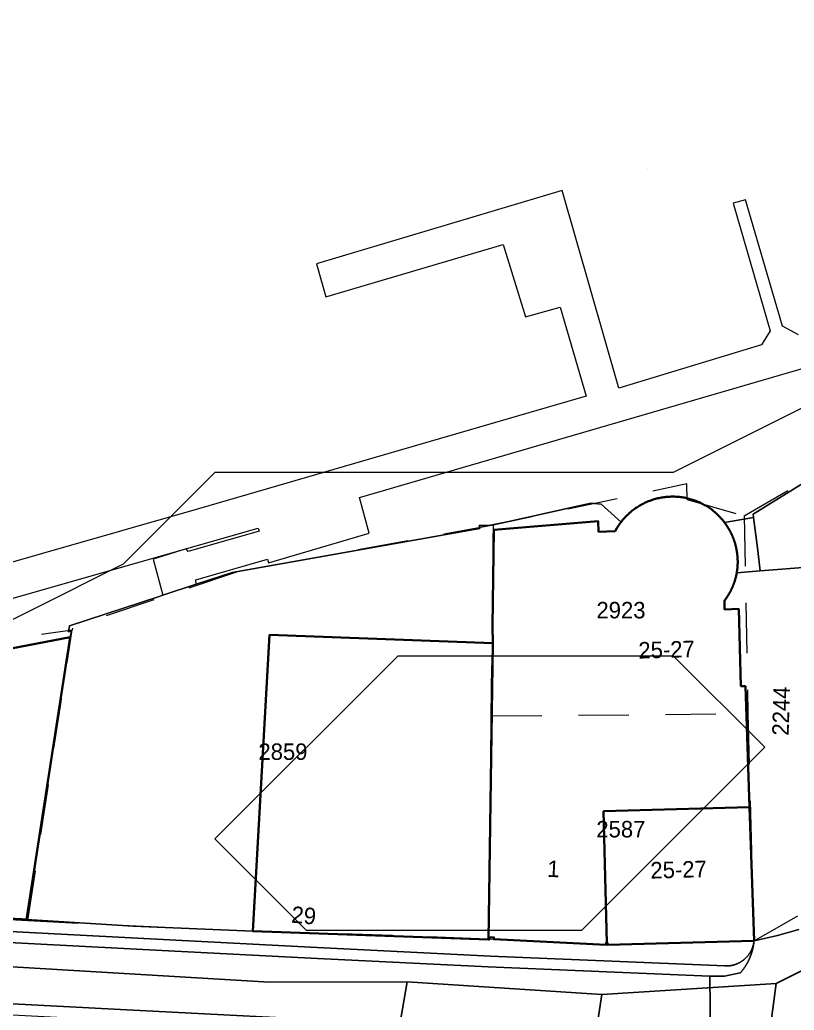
# Model space of a CAD drawing. Header units: metres. Extents: x 0 to 105485, y 0 to 425721.
# Drawn here: x 104981.9 to 105024.1, y 425383.1 to 425437.2 of the extents above; entities that cross this region are included whole.
import ezdxf
from ezdxf.enums import TextEntityAlignment as Align

# ---------------------------------------------------------------- set-up
doc = ezdxf.new("R2010")
doc.units = ezdxf.units.M
doc.header["$MEASUREMENT"] = 0
doc.linetypes.add('KG-PERCEEL-SO', pattern=[19, 5.5, -4, 5.5, -4])
for name, color, linetype, lineweight in [('B-XX-IE-MEUBILAIR-G', 7, 'Continuous', 18), ('B-XX-IE-MEUBILAIR_WATERWEGMEUBILAIR-G', 150, 'Continuous', 18), ('B-XX-KG-GRENS_PERCEEL-G', 150, 'KG-PERCEEL-SO', 18), ('B-XX-KG-GRENS_PERCEEL-T', 150, 'KG-PERCEEL-SO', 18), ('B-XX-KW-KUNSTWERK_STEIGER-G', 170, 'Continuous', 18), ('B-XX-OG-BEBOUWING-G', 7, 'Continuous', 35), ('B-XX-OG-BEBOUWING_HUISNUMMER-T', 7, 'Continuous', 18), ('B-XX-OG-GRENS-G', 7, 'Continuous', 18), ('B-XX-OG-TERREIN_ERF-G', 7, 'Continuous', 18), ('B-XX-OG-WATER_HAVEN-G', 170, 'Continuous', 18), ('B-XX-VH-OPENVERHARDING-G', 90, 'Continuous', 18), ('B-XX-VH-OPENVERHARDING_BETONSTRAATSTEEN-G', 90, 'Continuous', 18), ('B-XX-VH-OPENVERHARDING_SIERBESTRATING-G', 90, 'Continuous', 18), ('B-XX-VH-OPENVERHARDING_STRAATBAKSTEEN-G', 90, 'Continuous', 18)]:
    doc.layers.add(name, color=color, linetype=linetype, lineweight=lineweight)
doc.layers.add('GIS-WEGVAKKEN', color=2, linetype='Continuous')

msp = doc.modelspace()

# ---------------------------------------------------------------- linework, layer by layer
at = {"layer": 'B-XX-IE-MEUBILAIR-G', "color": 0, "true_color": 0x604a38}
for points in [[(105023.27, 425400.143, 2.247), (105023.27, 425400.143, 3.747)], [(105023.997, 425387.947, 2.387), (105023.997, 425387.947, 3.887)], [(104990.659, 425386.917, 2.213), (104990.659, 425386.917, 3.713)], [(104994.815, 425387.24, 2.243), (104994.815, 425387.24, 3.743)], [(105002.449, 425386.283, 2.235), (105002.449, 425386.283, 3.735)], [(105023.224, 425386.692, 2.381), (105023.224, 425386.692, 3.881)], [(105023.237, 425386.693, 2.381), (105023.237, 425386.693, 3.881)], [(105016.763, 425385.638, 2.306), (105016.763, 425385.638, 3.806)], [(105023.229, 425383.866, 2.362), (105023.229, 425383.866, 3.862)]]:
    msp.add_polyline3d(points, dxfattribs=at)
at = {"layer": 'B-XX-IE-MEUBILAIR_WATERWEGMEUBILAIR-G', "color": 0, "true_color": 0x604a38}
for points in [[(104987.431, 425436.65, 0), (104987.431, 425436.65, 1.5)], [(105016.104, 425429.106, 0), (105016.104, 425429.106, 1.5)], [(104998.278, 425422.903, 0), (104998.278, 425422.903, 1.5)], [(105006.673, 425412.756, 0), (105006.673, 425412.756, 1.5)]]:
    msp.add_polyline3d(points, dxfattribs=at)
at = {"layer": 'B-XX-KG-GRENS_PERCEEL-G', "ltscale": 0.5, "flags": 128}
for points in [[(105018.272, 425411.024), (105018.255, 425411.873), (105007.693, 425409.632)], [(105021.37, 425410.14), (105024.824, 425412.133)], [(105018.272, 425411.024), (105021.37, 425410.14)], [(105021.37, 425410.14), (105021.583, 425399.331)], [(105007.693, 425409.632), (104993.628, 425407.045), (104984.729, 425404.07), (104984.704, 425403.905)], [(105007.684, 425408.753), (105007.693, 425409.632)], [(105007.579, 425399.223), (105007.684, 425408.753)], [(104978.335, 425403.002), (104978.469, 425403.02), (104984.704, 425403.905)], [(104982.287, 425388.036), (104984.109, 425400), (104984.704, 425403.905)], [(105007.579, 425399.223), (105021.583, 425399.331)], [(105021.583, 425399.331), (105021.917, 425386.94)], [(105007.446, 425387.043), (105007.579, 425399.223)], [(105021.917, 425386.94), (105025.49, 425388.97)], [(104975.384, 425388.426), (104982.287, 425388.036)], [(104982.287, 425388.036), (104994.668, 425387.46)], [(104994.668, 425387.46), (105000, 425387.314), (105007.446, 425387.043)], [(105007.446, 425387.043), (105013.94, 425386.719)], [(105013.94, 425386.719), (105021.917, 425386.94)]]:
    msp.add_lwpolyline(points, dxfattribs=at)
at = {"layer": 'B-XX-KW-KUNSTWERK_STEIGER-G', "ltscale": 0.5}
for points in [[(104974.906, 425403.771), (104994.855, 425409.456), (104994.918, 425409.298), (104991.04, 425408.181), (104990.926, 425408.333), (104989.135, 425407.776), (104989.66, 425405.806), (104991.472, 425406.401), (104991.453, 425406.643), (104995.365, 425407.772), (104995.414, 425407.576), (105000.91, 425409.183), (105000.394, 425411.132), (105033.679, 425420.842), (105069.635, 425441.825)], [(105024.349, 425420.021), (105023.46, 425420.493), (105021.452, 425427.385), (105020.778, 425427.2), (105022.789, 425420.233), (105022.332, 425419.472), (105014.543, 425417.108), (105011.445, 425427.902), (104998.044, 425423.89), (104998.547, 425422.085), (105008.232, 425424.951), (105009.453, 425421.007), (105011.339, 425421.517), (105012.756, 425416.673), (104991.599, 425410.515), (104974.566, 425405.641)]]:
    msp.add_lwpolyline(points, dxfattribs=at)
at = {"layer": 'B-XX-OG-BEBOUWING-G', "ltscale": 0.5}
for points in [[(105014.437, 425409.47), (105014.332, 425409.29), (105013.433, 425409.265), (105013.405, 425409.846), (105007.709, 425409.366), (105007.646, 425404.116), (105007.663, 425403.189), (105007.42, 425387.009), (105007.481, 425387.007), (105007.486, 425387.137), (105007.718, 425387.122), (105007.713, 425387.022), (105013.84, 425386.718), (105013.847, 425386.828), (105013.887, 425386.826), (105013.705, 425394.013), (105021.669, 425394.231), (105021.446, 425400.832), (105021.203, 425400.843), (105021.082, 425405.052), (105020.312, 425405.03), (105020.299, 425405.5), (105020.299, 425405.5), (105020.309, 425405.514), (105020.32, 425405.527), (105020.33, 425405.541), (105020.34, 425405.554), (105020.35, 425405.568), (105020.36, 425405.582), (105020.37, 425405.596), (105020.38, 425405.61), (105020.39, 425405.623), (105020.4, 425405.637), (105020.41, 425405.651), (105020.419, 425405.665), (105020.429, 425405.68), (105020.438, 425405.694), (105020.448, 425405.708), (105020.457, 425405.722), (105020.466, 425405.736), (105020.476, 425405.751), (105020.485, 425405.765), (105020.494, 425405.78), (105020.503, 425405.794), (105020.512, 425405.809), (105020.521, 425405.823), (105020.53, 425405.838), (105020.538, 425405.852), (105020.547, 425405.867), (105020.555, 425405.882), (105020.564, 425405.896), (105020.572, 425405.911), (105020.581, 425405.926), (105020.589, 425405.941), (105020.597, 425405.956), (105020.605, 425405.971), (105020.614, 425405.986), (105020.622, 425406.001), (105020.629, 425406.016), (105020.637, 425406.031), (105020.645, 425406.046), (105020.653, 425406.062), (105020.66, 425406.077), (105020.668, 425406.092), (105020.676, 425406.107), (105020.683, 425406.123), (105020.69, 425406.138), (105020.698, 425406.154), (105020.705, 425406.169), (105020.712, 425406.185), (105020.719, 425406.2), (105020.726, 425406.216), (105020.733, 425406.231), (105020.739, 425406.247), (105020.746, 425406.263), (105020.753, 425406.278), (105020.759, 425406.294), (105020.766, 425406.31), (105020.772, 425406.325), (105020.779, 425406.341), (105020.785, 425406.357), (105020.791, 425406.373), (105020.797, 425406.389), (105020.803, 425406.405), (105020.809, 425406.421), (105020.815, 425406.437), (105020.821, 425406.453), (105020.826, 425406.469), (105020.832, 425406.485), (105020.838, 425406.501), (105020.843, 425406.517), (105020.849, 425406.533), (105020.854, 425406.55), (105020.859, 425406.566), (105020.864, 425406.582), (105020.869, 425406.598), (105020.874, 425406.615), (105020.879, 425406.631), (105020.884, 425406.647), (105020.889, 425406.664), (105020.894, 425406.68), (105020.898, 425406.697), (105020.903, 425406.713), (105020.907, 425406.729), (105020.911, 425406.746), (105020.916, 425406.762), (105020.92, 425406.779), (105020.924, 425406.795), (105020.928, 425406.812), (105020.932, 425406.829), (105020.936, 425406.845), (105020.94, 425406.862), (105020.943, 425406.879), (105020.947, 425406.895), (105020.951, 425406.912), (105020.954, 425406.929), (105020.957, 425406.945), (105020.961, 425406.962), (105020.964, 425406.979), (105020.967, 425406.995), (105020.97, 425407.012), (105020.973, 425407.029), (105020.973, 425407.029), (105020.974, 425407.035), (105020.975, 425407.041), (105020.976, 425407.047), (105020.977, 425407.053), (105020.978, 425407.059), (105020.979, 425407.066), (105020.98, 425407.072), (105020.981, 425407.078), (105020.982, 425407.084), (105020.983, 425407.09), (105020.984, 425407.096), (105020.985, 425407.102), (105020.986, 425407.108), (105020.987, 425407.114), (105020.988, 425407.12), (105020.989, 425407.127), (105020.989, 425407.133), (105020.99, 425407.139), (105020.991, 425407.145), (105020.992, 425407.151), (105020.993, 425407.157), (105020.994, 425407.163), (105020.994, 425407.169), (105020.995, 425407.175), (105020.996, 425407.182), (105020.997, 425407.188), (105020.998, 425407.194), (105020.998, 425407.2), (105020.999, 425407.206), (105021, 425407.212), (105021.001, 425407.218), (105021.001, 425407.224), (105021.002, 425407.231), (105021.003, 425407.237), (105021.003, 425407.243), (105021.004, 425407.249), (105021.005, 425407.255), (105021.005, 425407.261), (105021.006, 425407.267), (105021.007, 425407.273), (105021.007, 425407.28), (105021.008, 425407.286), (105021.008, 425407.292), (105021.009, 425407.298), (105021.01, 425407.304), (105021.01, 425407.31), (105021.011, 425407.316), (105021.011, 425407.323), (105021.012, 425407.329), (105021.012, 425407.335), (105021.013, 425407.341), (105021.013, 425407.347), (105021.014, 425407.353), (105021.014, 425407.36), (105021.015, 425407.366), (105021.015, 425407.372), (105021.016, 425407.378), (105021.016, 425407.384), (105021.016, 425407.39), (105021.017, 425407.396), (105021.017, 425407.403), (105021.018, 425407.409), (105021.018, 425407.415), (105021.018, 425407.421), (105021.019, 425407.427), (105021.019, 425407.433), (105021.019, 425407.44), (105021.02, 425407.446), (105021.02, 425407.452), (105021.02, 425407.458), (105021.021, 425407.464), (105021.021, 425407.47), (105021.021, 425407.477), (105021.021, 425407.483), (105021.022, 425407.489), (105021.022, 425407.495), (105021.022, 425407.501), (105021.022, 425407.507), (105021.022, 425407.514), (105021.023, 425407.52), (105021.023, 425407.526), (105021.023, 425407.532), (105021.023, 425407.538), (105021.023, 425407.544), (105021.023, 425407.551), (105021.023, 425407.557), (105021.024, 425407.563), (105021.024, 425407.569), (105021.024, 425407.575), (105021.024, 425407.581), (105021.024, 425407.588), (105021.024, 425407.594), (105021.024, 425407.6), (105021.024, 425407.606), (105021.024, 425407.612), (105021.024, 425407.618), (105021.024, 425407.625), (105021.024, 425407.631), (105021.024, 425407.637), (105021.024, 425407.637), (105021.019, 425407.777), (105021.019, 425407.777), (105021.018, 425407.799), (105021.017, 425407.82), (105021.016, 425407.842), (105021.015, 425407.864), (105021.013, 425407.886), (105021.011, 425407.907), (105021.01, 425407.929), (105021.008, 425407.951), (105021.006, 425407.972), (105021.004, 425407.994), (105021.002, 425408.016), (105020.999, 425408.037), (105020.997, 425408.059), (105020.994, 425408.081), (105020.991, 425408.102), (105020.988, 425408.124), (105020.985, 425408.145), (105020.982, 425408.167), (105020.979, 425408.188), (105020.975, 425408.21), (105020.972, 425408.231), (105020.968, 425408.253), (105020.964, 425408.274), (105020.96, 425408.296), (105020.956, 425408.317), (105020.952, 425408.338), (105020.948, 425408.36), (105020.943, 425408.381), (105020.938, 425408.402), (105020.934, 425408.423), (105020.929, 425408.445), (105020.924, 425408.466), (105020.919, 425408.487), (105020.913, 425408.508), (105020.908, 425408.529), (105020.902, 425408.55), (105020.897, 425408.571), (105020.891, 425408.592), (105020.885, 425408.613), (105020.879, 425408.634), (105020.873, 425408.655), (105020.866, 425408.676), (105020.86, 425408.697), (105020.853, 425408.717), (105020.847, 425408.738), (105020.84, 425408.759), (105020.833, 425408.779), (105020.826, 425408.8), (105020.819, 425408.82), (105020.811, 425408.841), (105020.804, 425408.861), (105020.796, 425408.882), (105020.789, 425408.902), (105020.781, 425408.922), (105020.773, 425408.943), (105020.765, 425408.963), (105020.757, 425408.983), (105020.748, 425409.003), (105020.74, 425409.023), (105020.731, 425409.043), (105020.723, 425409.063), (105020.714, 425409.083), (105020.705, 425409.103), (105020.696, 425409.123), (105020.687, 425409.143), (105020.677, 425409.162), (105020.668, 425409.182), (105020.658, 425409.201), (105020.649, 425409.221), (105020.639, 425409.24), (105020.629, 425409.26), (105020.619, 425409.279), (105020.609, 425409.298), (105020.599, 425409.317), (105020.588, 425409.337), (105020.578, 425409.356), (105020.567, 425409.375), (105020.556, 425409.394), (105020.546, 425409.413), (105020.535, 425409.431), (105020.524, 425409.45), (105020.512, 425409.469), (105020.501, 425409.487), (105020.49, 425409.506), (105020.478, 425409.524), (105020.466, 425409.543), (105020.455, 425409.561), (105020.443, 425409.579), (105020.431, 425409.597), (105020.419, 425409.616), (105020.407, 425409.634), (105020.394, 425409.652), (105020.382, 425409.669), (105020.369, 425409.687), (105020.357, 425409.705), (105020.344, 425409.723), (105020.331, 425409.74), (105020.318, 425409.758), (105020.305, 425409.775), (105020.305, 425409.775), (105020.265, 425409.827), (105020.224, 425409.879), (105020.181, 425409.93), (105020.138, 425409.979), (105020.094, 425410.029), (105020.049, 425410.077), (105020.004, 425410.124), (105019.957, 425410.171), (105019.909, 425410.217), (105019.861, 425410.262), (105019.812, 425410.305), (105019.762, 425410.348), (105019.711, 425410.391), (105019.659, 425410.432), (105019.607, 425410.472), (105019.554, 425410.511), (105019.5, 425410.549), (105019.445, 425410.586), (105019.39, 425410.622), (105019.334, 425410.658), (105019.278, 425410.692), (105019.221, 425410.725), (105019.163, 425410.757), (105019.105, 425410.787), (105019.046, 425410.817), (105018.987, 425410.846), (105018.927, 425410.873), (105018.866, 425410.9), (105018.805, 425410.925), (105018.744, 425410.949), (105018.682, 425410.972), (105018.62, 425410.994), (105018.557, 425411.015), (105018.494, 425411.035), (105018.431, 425411.053), (105018.367, 425411.07), (105018.303, 425411.086), (105018.239, 425411.101), (105018.174, 425411.115), (105018.109, 425411.127), (105018.044, 425411.138), (105017.979, 425411.148), (105017.914, 425411.157), (105017.848, 425411.165), (105017.783, 425411.171), (105017.717, 425411.176), (105017.651, 425411.18), (105017.585, 425411.183), (105017.519, 425411.184), (105017.453, 425411.184), (105017.387, 425411.183), (105017.321, 425411.181), (105017.255, 425411.178), (105017.19, 425411.173), (105017.124, 425411.167), (105017.058, 425411.16), (105016.993, 425411.152), (105016.928, 425411.142), (105016.863, 425411.131), (105016.798, 425411.119), (105016.733, 425411.106), (105016.669, 425411.092), (105016.605, 425411.076), (105016.541, 425411.059), (105016.477, 425411.041), (105016.414, 425411.022), (105016.351, 425411.002), (105016.289, 425410.981), (105016.227, 425410.958), (105016.165, 425410.934), (105016.104, 425410.909), (105016.044, 425410.883), (105015.984, 425410.856), (105015.924, 425410.828), (105015.865, 425410.798), (105015.806, 425410.768), (105015.749, 425410.736), (105015.691, 425410.704), (105015.634, 425410.67), (105015.578, 425410.635), (105015.523, 425410.599), (105015.468, 425410.563), (105015.414, 425410.525), (105015.361, 425410.486), (105015.308, 425410.446), (105015.256, 425410.406), (105015.205, 425410.364), (105015.155, 425410.321), (105015.105, 425410.278), (105015.057, 425410.233), (105015.009, 425410.188), (105014.962, 425410.141), (105014.916, 425410.094), (105014.87, 425410.046), (105014.826, 425409.997), (105014.783, 425409.948), (105014.74, 425409.897), (105014.699, 425409.846), (105014.658, 425409.794), (105014.658, 425409.794), (105014.656, 425409.791), (105014.653, 425409.788), (105014.651, 425409.785), (105014.648, 425409.781), (105014.646, 425409.778), (105014.644, 425409.775), (105014.641, 425409.772), (105014.639, 425409.769), (105014.636, 425409.766), (105014.634, 425409.762), (105014.632, 425409.759), (105014.629, 425409.756), (105014.627, 425409.753), (105014.625, 425409.75), (105014.622, 425409.747), (105014.62, 425409.743), (105014.618, 425409.74), (105014.615, 425409.737), (105014.613, 425409.734), (105014.61, 425409.731), (105014.608, 425409.727), (105014.606, 425409.724), (105014.603, 425409.721), (105014.601, 425409.718), (105014.599, 425409.715), (105014.597, 425409.711), (105014.594, 425409.708), (105014.592, 425409.705), (105014.59, 425409.702), (105014.587, 425409.698), (105014.585, 425409.695), (105014.583, 425409.692), (105014.58, 425409.689), (105014.578, 425409.685), (105014.576, 425409.682), (105014.574, 425409.679), (105014.571, 425409.676), (105014.569, 425409.673), (105014.567, 425409.669), (105014.564, 425409.666), (105014.562, 425409.663), (105014.56, 425409.66), (105014.558, 425409.656), (105014.555, 425409.653), (105014.553, 425409.65), (105014.551, 425409.646), (105014.549, 425409.643), (105014.546, 425409.64), (105014.544, 425409.637), (105014.542, 425409.633), (105014.54, 425409.63), (105014.537, 425409.627), (105014.535, 425409.624), (105014.533, 425409.62), (105014.531, 425409.617), (105014.529, 425409.614), (105014.526, 425409.61), (105014.524, 425409.607), (105014.522, 425409.604), (105014.52, 425409.601), (105014.518, 425409.597), (105014.515, 425409.594), (105014.513, 425409.591), (105014.511, 425409.587), (105014.509, 425409.584), (105014.507, 425409.581), (105014.505, 425409.577), (105014.502, 425409.574), (105014.5, 425409.571), (105014.498, 425409.567), (105014.496, 425409.564), (105014.494, 425409.561), (105014.492, 425409.557), (105014.489, 425409.554), (105014.487, 425409.551), (105014.485, 425409.547), (105014.483, 425409.544), (105014.481, 425409.541), (105014.479, 425409.537), (105014.477, 425409.534), (105014.475, 425409.531), (105014.472, 425409.527), (105014.47, 425409.524), (105014.468, 425409.521), (105014.466, 425409.517), (105014.464, 425409.514), (105014.462, 425409.511), (105014.46, 425409.507), (105014.458, 425409.504), (105014.456, 425409.5), (105014.454, 425409.497), (105014.451, 425409.494), (105014.449, 425409.49), (105014.447, 425409.487), (105014.445, 425409.484), (105014.443, 425409.48), (105014.441, 425409.477), (105014.439, 425409.473)], [(105007.663, 425403.189), (104995.484, 425403.634), (104994.559, 425387.47), (105007.42, 425387.009)], [(104984.595, 425403.52), (104978.241, 425402.297), (104978.183, 425402.018), (104975.446, 425388.732), (104975.829, 425388.401), (104981.965, 425388.126), (104982.222, 425388.107)], [(105021.915, 425386.935), (105021.669, 425394.231), (105013.705, 425394.013), (105013.887, 425386.826), (105013.927, 425386.823), (105013.92, 425386.716), (105021.896, 425386.934)]]:
    msp.add_lwpolyline(points, close=True, dxfattribs=at)
at = {"layer": 'B-XX-OG-GRENS-G'}
msp.add_polyline3d([(105062.5, 425437.5, 2.468), (105052.5, 425432.5, 1.36), (105042.5, 425427.5, 0.669), (105032.5, 425422.5, 2.181), (105027.5, 425417.5, 2.009), (105017.5, 425412.5, 0.48), (105007.5, 425412.5, 1.892), (105002.5, 425412.5, 1.731), (104997.5, 425412.5, 0.915), (104992.5, 425412.5, 1.49), (104987.5, 425407.5, 1.735), (104977.5, 425402.5, 1.981), (104972.5, 425402.5, 1.96), (104967.5, 425402.5, 1.951), (104962.5, 425402.5, 1.976), (104952.5, 425412.5, 3.462), (104947.5, 425412.5, 3.482), (104937.5, 425417.5, 2.962), (104932.5, 425422.5, 3.641), (104927.5, 425427.5, 3.738), (104922.5, 425432.5, 3.453), (104917.5, 425432.5, 3.308), (104902.5, 425432.5, 2.581)], dxfattribs=at)
msp.add_polyline3d([(105002.5, 425402.5, 2.098), (105017.5, 425402.5, 2.289), (105022.5, 425397.5, 2.275), (105012.5, 425387.5, 2.365), (105007.5, 425387.5, 2.324), (105002.5, 425387.5, 2.273), (104997.5, 425387.5, 2.266), (104992.5, 425392.5, 2.393)], close=True, dxfattribs=at)
at = {"layer": 'B-XX-OG-TERREIN_ERF-G', "ltscale": 0.5}
msp.add_lwpolyline([(105013.433, 425409.265), (105014.332, 425409.29), (105014.437, 425409.47), (105014.437, 425409.47), (105014.439, 425409.473), (105014.441, 425409.477), (105014.443, 425409.48), (105014.445, 425409.484), (105014.447, 425409.487), (105014.449, 425409.49), (105014.451, 425409.494), (105014.454, 425409.497), (105014.456, 425409.5), (105014.458, 425409.504), (105014.46, 425409.507), (105014.462, 425409.511), (105014.464, 425409.514), (105014.466, 425409.517), (105014.468, 425409.521), (105014.47, 425409.524), (105014.472, 425409.527), (105014.475, 425409.531), (105014.477, 425409.534), (105014.479, 425409.537), (105014.481, 425409.541), (105014.483, 425409.544), (105014.485, 425409.547), (105014.487, 425409.551), (105014.489, 425409.554), (105014.492, 425409.557), (105014.494, 425409.561), (105014.496, 425409.564), (105014.498, 425409.567), (105014.5, 425409.571), (105014.502, 425409.574), (105014.505, 425409.577), (105014.507, 425409.581), (105014.509, 425409.584), (105014.511, 425409.587), (105014.513, 425409.591), (105014.515, 425409.594), (105014.518, 425409.597), (105014.52, 425409.601), (105014.522, 425409.604), (105014.524, 425409.607), (105014.526, 425409.61), (105014.529, 425409.614), (105014.531, 425409.617), (105014.533, 425409.62), (105014.535, 425409.624), (105014.537, 425409.627), (105014.54, 425409.63), (105014.542, 425409.633), (105014.544, 425409.637), (105014.546, 425409.64), (105014.549, 425409.643), (105014.551, 425409.646), (105014.553, 425409.65), (105014.555, 425409.653), (105014.558, 425409.656), (105014.56, 425409.66), (105014.562, 425409.663), (105014.564, 425409.666), (105014.567, 425409.669), (105014.569, 425409.673), (105014.571, 425409.676), (105014.574, 425409.679), (105014.576, 425409.682), (105014.578, 425409.685), (105014.58, 425409.689), (105014.583, 425409.692), (105014.585, 425409.695), (105014.587, 425409.698), (105014.59, 425409.702), (105014.592, 425409.705), (105014.594, 425409.708), (105014.597, 425409.711), (105014.599, 425409.715), (105014.601, 425409.718), (105014.603, 425409.721), (105014.606, 425409.724), (105014.608, 425409.727), (105014.61, 425409.731), (105014.613, 425409.734), (105014.615, 425409.737), (105014.618, 425409.74), (105014.62, 425409.743), (105014.622, 425409.747), (105014.625, 425409.75), (105014.627, 425409.753), (105014.629, 425409.756), (105014.632, 425409.759), (105014.634, 425409.762), (105014.636, 425409.766), (105014.639, 425409.769), (105014.641, 425409.772), (105014.644, 425409.775), (105014.646, 425409.778), (105014.648, 425409.781), (105014.651, 425409.785), (105014.653, 425409.788), (105014.656, 425409.791), (105014.658, 425409.794), (105014.658, 425409.794), (105013.578, 425410.764), (105013.014, 425410.835), (105008.534, 425409.819), (105007.452, 425409.602), (105006.917, 425409.606), (105006.947, 425409.439), (104993.446, 425407.05), (104991.472, 425406.401), (104989.66, 425405.806), (104989.452, 425405.738), (104984.56, 425404.131), (104984.509, 425403.795), (104984.68, 425403.833), (104984.595, 425403.52), (104982.222, 425388.107), (104988.031, 425387.738), (104994.559, 425387.47), (104995.484, 425403.634), (105007.663, 425403.189), (105007.646, 425404.116), (105007.709, 425409.366), (105013.405, 425409.846)], close=True, dxfattribs=at)
at = {"layer": 'B-XX-OG-WATER_HAVEN-G', "ltscale": 0.5}
msp.add_lwpolyline([(104978.241, 425402.297), (104984.595, 425403.52), (104984.68, 425403.833), (104984.509, 425403.795), (104984.56, 425404.131), (104989.452, 425405.738), (104989.66, 425405.806), (104991.472, 425406.401), (104993.446, 425407.05), (105006.947, 425409.439), (105006.917, 425409.606), (105007.452, 425409.602), (105008.534, 425409.819), (105013.014, 425410.835), (105013.578, 425410.764), (105014.658, 425409.794), (105014.658, 425409.794), (105014.699, 425409.846), (105014.74, 425409.897), (105014.783, 425409.948), (105014.826, 425409.997), (105014.87, 425410.046), (105014.916, 425410.094), (105014.962, 425410.141), (105015.009, 425410.188), (105015.057, 425410.233), (105015.105, 425410.278), (105015.155, 425410.321), (105015.205, 425410.364), (105015.256, 425410.406), (105015.308, 425410.446), (105015.361, 425410.486), (105015.414, 425410.525), (105015.468, 425410.563), (105015.523, 425410.599), (105015.578, 425410.635), (105015.634, 425410.67), (105015.691, 425410.704), (105015.749, 425410.736), (105015.806, 425410.768), (105015.865, 425410.798), (105015.924, 425410.828), (105015.984, 425410.856), (105016.044, 425410.883), (105016.104, 425410.909), (105016.165, 425410.934), (105016.227, 425410.958), (105016.289, 425410.981), (105016.351, 425411.002), (105016.414, 425411.022), (105016.477, 425411.041), (105016.541, 425411.059), (105016.605, 425411.076), (105016.669, 425411.092), (105016.733, 425411.106), (105016.798, 425411.119), (105016.863, 425411.131), (105016.928, 425411.142), (105016.993, 425411.152), (105017.058, 425411.16), (105017.124, 425411.167), (105017.19, 425411.173), (105017.255, 425411.178), (105017.321, 425411.181), (105017.387, 425411.183), (105017.453, 425411.184), (105017.519, 425411.184), (105017.585, 425411.183), (105017.651, 425411.18), (105017.717, 425411.176), (105017.783, 425411.171), (105017.848, 425411.165), (105017.914, 425411.157), (105017.979, 425411.148), (105018.044, 425411.138), (105018.109, 425411.127), (105018.174, 425411.115), (105018.239, 425411.101), (105018.303, 425411.086), (105018.367, 425411.07), (105018.431, 425411.053), (105018.494, 425411.035), (105018.557, 425411.015), (105018.62, 425410.994), (105018.682, 425410.972), (105018.744, 425410.949), (105018.805, 425410.925), (105018.866, 425410.9), (105018.927, 425410.873), (105018.987, 425410.846), (105019.046, 425410.817), (105019.105, 425410.787), (105019.163, 425410.757), (105019.221, 425410.725), (105019.278, 425410.692), (105019.334, 425410.658), (105019.39, 425410.622), (105019.445, 425410.586), (105019.5, 425410.549), (105019.554, 425410.511), (105019.607, 425410.472), (105019.659, 425410.432), (105019.711, 425410.391), (105019.762, 425410.348), (105019.812, 425410.305), (105019.861, 425410.262), (105019.909, 425410.217), (105019.957, 425410.171), (105020.004, 425410.124), (105020.049, 425410.077), (105020.094, 425410.029), (105020.138, 425409.979), (105020.181, 425409.93), (105020.224, 425409.879), (105020.265, 425409.827), (105020.305, 425409.775), (105020.305, 425409.775), (105021.894, 425410.038), (105021.87, 425410.235), (105024.977, 425412.146)], dxfattribs=at)
at = {"layer": 'B-XX-VH-OPENVERHARDING-G', "ltscale": 0.5}
msp.add_lwpolyline([(105021.894, 425410.038), (105020.305, 425409.775), (105020.305, 425409.775), (105020.318, 425409.758), (105020.331, 425409.74), (105020.344, 425409.723), (105020.357, 425409.705), (105020.369, 425409.687), (105020.382, 425409.669), (105020.394, 425409.652), (105020.407, 425409.634), (105020.419, 425409.616), (105020.431, 425409.597), (105020.443, 425409.579), (105020.455, 425409.561), (105020.466, 425409.543), (105020.478, 425409.524), (105020.49, 425409.506), (105020.501, 425409.487), (105020.512, 425409.469), (105020.524, 425409.45), (105020.535, 425409.431), (105020.546, 425409.413), (105020.556, 425409.394), (105020.567, 425409.375), (105020.578, 425409.356), (105020.588, 425409.337), (105020.599, 425409.317), (105020.609, 425409.298), (105020.619, 425409.279), (105020.629, 425409.26), (105020.639, 425409.24), (105020.649, 425409.221), (105020.658, 425409.201), (105020.668, 425409.182), (105020.677, 425409.162), (105020.687, 425409.143), (105020.696, 425409.123), (105020.705, 425409.103), (105020.714, 425409.083), (105020.723, 425409.063), (105020.731, 425409.043), (105020.74, 425409.023), (105020.748, 425409.003), (105020.757, 425408.983), (105020.765, 425408.963), (105020.773, 425408.943), (105020.781, 425408.922), (105020.789, 425408.902), (105020.796, 425408.882), (105020.804, 425408.861), (105020.811, 425408.841), (105020.819, 425408.82), (105020.826, 425408.8), (105020.833, 425408.779), (105020.84, 425408.759), (105020.847, 425408.738), (105020.853, 425408.717), (105020.86, 425408.697), (105020.866, 425408.676), (105020.873, 425408.655), (105020.879, 425408.634), (105020.885, 425408.613), (105020.891, 425408.592), (105020.897, 425408.571), (105020.902, 425408.55), (105020.908, 425408.529), (105020.913, 425408.508), (105020.919, 425408.487), (105020.924, 425408.466), (105020.929, 425408.445), (105020.934, 425408.423), (105020.938, 425408.402), (105020.943, 425408.381), (105020.948, 425408.36), (105020.952, 425408.338), (105020.956, 425408.317), (105020.96, 425408.296), (105020.964, 425408.274), (105020.968, 425408.253), (105020.972, 425408.231), (105020.975, 425408.21), (105020.979, 425408.188), (105020.982, 425408.167), (105020.985, 425408.145), (105020.988, 425408.124), (105020.991, 425408.102), (105020.994, 425408.081), (105020.997, 425408.059), (105020.999, 425408.037), (105021.002, 425408.016), (105021.004, 425407.994), (105021.006, 425407.972), (105021.008, 425407.951), (105021.01, 425407.929), (105021.011, 425407.907), (105021.013, 425407.886), (105021.015, 425407.864), (105021.016, 425407.842), (105021.017, 425407.82), (105021.018, 425407.799), (105021.019, 425407.777), (105021.019, 425407.777), (105021.024, 425407.637), (105021.024, 425407.637), (105021.024, 425407.631), (105021.024, 425407.625), (105021.024, 425407.618), (105021.024, 425407.612), (105021.024, 425407.606), (105021.024, 425407.6), (105021.024, 425407.594), (105021.024, 425407.588), (105021.024, 425407.581), (105021.024, 425407.575), (105021.024, 425407.569), (105021.024, 425407.563), (105021.023, 425407.557), (105021.023, 425407.551), (105021.023, 425407.544), (105021.023, 425407.538), (105021.023, 425407.532), (105021.023, 425407.526), (105021.023, 425407.52), (105021.022, 425407.514), (105021.022, 425407.507), (105021.022, 425407.501), (105021.022, 425407.495), (105021.022, 425407.489), (105021.021, 425407.483), (105021.021, 425407.477), (105021.021, 425407.47), (105021.021, 425407.464), (105021.02, 425407.458), (105021.02, 425407.452), (105021.02, 425407.446), (105021.019, 425407.44), (105021.019, 425407.433), (105021.019, 425407.427), (105021.018, 425407.421), (105021.018, 425407.415), (105021.018, 425407.409), (105021.017, 425407.403), (105021.017, 425407.396), (105021.016, 425407.39), (105021.016, 425407.384), (105021.016, 425407.378), (105021.015, 425407.372), (105021.015, 425407.366), (105021.014, 425407.36), (105021.014, 425407.353), (105021.013, 425407.347), (105021.013, 425407.341), (105021.012, 425407.335), (105021.012, 425407.329), (105021.011, 425407.323), (105021.011, 425407.316), (105021.01, 425407.31), (105021.01, 425407.304), (105021.009, 425407.298), (105021.008, 425407.292), (105021.008, 425407.286), (105021.007, 425407.28), (105021.007, 425407.273), (105021.006, 425407.267), (105021.005, 425407.261), (105021.005, 425407.255), (105021.004, 425407.249), (105021.003, 425407.243), (105021.003, 425407.237), (105021.002, 425407.231), (105021.001, 425407.224), (105021.001, 425407.218), (105021, 425407.212), (105020.999, 425407.206), (105020.998, 425407.2), (105020.998, 425407.194), (105020.997, 425407.188), (105020.996, 425407.182), (105020.995, 425407.175), (105020.994, 425407.169), (105020.994, 425407.163), (105020.993, 425407.157), (105020.992, 425407.151), (105020.991, 425407.145), (105020.99, 425407.139), (105020.989, 425407.133), (105020.989, 425407.127), (105020.988, 425407.12), (105020.987, 425407.114), (105020.986, 425407.108), (105020.985, 425407.102), (105020.984, 425407.096), (105020.983, 425407.09), (105020.982, 425407.084), (105020.981, 425407.078), (105020.98, 425407.072), (105020.979, 425407.066), (105020.978, 425407.059), (105020.977, 425407.053), (105020.976, 425407.047), (105020.975, 425407.041), (105020.974, 425407.035), (105020.973, 425407.029), (105020.973, 425407.029), (105022.255, 425407.129), (105022.099, 425408.386)], close=True, dxfattribs=at)
for points in [[(105025.064, 425407.349), (105022.255, 425407.129), (105020.973, 425407.029), (105020.973, 425407.029), (105020.97, 425407.012), (105020.967, 425406.995), (105020.964, 425406.979), (105020.961, 425406.962), (105020.957, 425406.945), (105020.954, 425406.929), (105020.951, 425406.912), (105020.947, 425406.895), (105020.943, 425406.879), (105020.94, 425406.862), (105020.936, 425406.845), (105020.932, 425406.829), (105020.928, 425406.812), (105020.924, 425406.795), (105020.92, 425406.779), (105020.916, 425406.762), (105020.911, 425406.746), (105020.907, 425406.729), (105020.903, 425406.713), (105020.898, 425406.697), (105020.894, 425406.68), (105020.889, 425406.664), (105020.884, 425406.647), (105020.879, 425406.631), (105020.874, 425406.615), (105020.869, 425406.598), (105020.864, 425406.582), (105020.859, 425406.566), (105020.854, 425406.55), (105020.849, 425406.533), (105020.843, 425406.517), (105020.838, 425406.501), (105020.832, 425406.485), (105020.826, 425406.469), (105020.821, 425406.453), (105020.815, 425406.437), (105020.809, 425406.421), (105020.803, 425406.405), (105020.797, 425406.389), (105020.791, 425406.373), (105020.785, 425406.357), (105020.779, 425406.341), (105020.772, 425406.325), (105020.766, 425406.31), (105020.759, 425406.294), (105020.753, 425406.278), (105020.746, 425406.263), (105020.739, 425406.247), (105020.733, 425406.231), (105020.726, 425406.216), (105020.719, 425406.2), (105020.712, 425406.185), (105020.705, 425406.169), (105020.698, 425406.154), (105020.69, 425406.138), (105020.683, 425406.123), (105020.676, 425406.107), (105020.668, 425406.092), (105020.66, 425406.077), (105020.653, 425406.062), (105020.645, 425406.046), (105020.637, 425406.031), (105020.629, 425406.016), (105020.622, 425406.001), (105020.614, 425405.986), (105020.605, 425405.971), (105020.597, 425405.956), (105020.589, 425405.941), (105020.581, 425405.926), (105020.572, 425405.911), (105020.564, 425405.896), (105020.555, 425405.882), (105020.547, 425405.867), (105020.538, 425405.852), (105020.53, 425405.838), (105020.521, 425405.823), (105020.512, 425405.809), (105020.503, 425405.794), (105020.494, 425405.78), (105020.485, 425405.765), (105020.476, 425405.751), (105020.466, 425405.736), (105020.457, 425405.722), (105020.448, 425405.708), (105020.438, 425405.694), (105020.429, 425405.68), (105020.419, 425405.665), (105020.41, 425405.651), (105020.4, 425405.637), (105020.39, 425405.623), (105020.38, 425405.61), (105020.37, 425405.596), (105020.36, 425405.582), (105020.35, 425405.568), (105020.34, 425405.554), (105020.33, 425405.541), (105020.32, 425405.527), (105020.309, 425405.514), (105020.299, 425405.5), (105020.299, 425405.5), (105020.312, 425405.03), (105021.082, 425405.052), (105021.203, 425400.843), (105021.446, 425400.832), (105021.669, 425394.231), (105021.915, 425386.935), (105023.192, 425387.228), (105024.361, 425387.556)], [(104980.257, 425387.503), (104990.017, 425386.993), (104997.719, 425386.597), (105007.535, 425386.098), (105019.45, 425385.612), (105020.326, 425385.566), (105020.326, 425385.566), (105020.349, 425385.565), (105020.373, 425385.564), (105020.396, 425385.564), (105020.42, 425385.564), (105020.443, 425385.564), (105020.466, 425385.565), (105020.49, 425385.566), (105020.513, 425385.568), (105020.536, 425385.57), (105020.56, 425385.572), (105020.583, 425385.574), (105020.606, 425385.577), (105020.629, 425385.58), (105020.652, 425385.584), (105020.675, 425385.588), (105020.698, 425385.592), (105020.721, 425385.597), (105020.744, 425385.602), (105020.767, 425385.608), (105020.79, 425385.613), (105020.812, 425385.619), (105020.835, 425385.626), (105020.857, 425385.633), (105020.879, 425385.64), (105020.902, 425385.647), (105020.924, 425385.655), (105020.946, 425385.663), (105020.967, 425385.672), (105020.989, 425385.681), (105021.01, 425385.69), (105021.032, 425385.699), (105021.053, 425385.709), (105021.074, 425385.719), (105021.095, 425385.73), (105021.116, 425385.741), (105021.136, 425385.752), (105021.157, 425385.763), (105021.177, 425385.775), (105021.197, 425385.787), (105021.217, 425385.799), (105021.237, 425385.812), (105021.256, 425385.825), (105021.275, 425385.838), (105021.294, 425385.852), (105021.313, 425385.866), (105021.332, 425385.88), (105021.35, 425385.894), (105021.369, 425385.909), (105021.386, 425385.924), (105021.404, 425385.939), (105021.422, 425385.955), (105021.439, 425385.97), (105021.456, 425385.987), (105021.473, 425386.003), (105021.489, 425386.019), (105021.505, 425386.036), (105021.521, 425386.053), (105021.537, 425386.071), (105021.553, 425386.088), (105021.568, 425386.106), (105021.583, 425386.124), (105021.597, 425386.142), (105021.612, 425386.161), (105021.626, 425386.18), (105021.639, 425386.199), (105021.653, 425386.218), (105021.666, 425386.237), (105021.679, 425386.257), (105021.691, 425386.276), (105021.704, 425386.296), (105021.716, 425386.316), (105021.727, 425386.337), (105021.738, 425386.357), (105021.749, 425386.378), (105021.76, 425386.399), (105021.771, 425386.42), (105021.781, 425386.441), (105021.79, 425386.462), (105021.8, 425386.483), (105021.809, 425386.505), (105021.817, 425386.527), (105021.826, 425386.549), (105021.834, 425386.571), (105021.841, 425386.593), (105021.849, 425386.615), (105021.856, 425386.637), (105021.862, 425386.66), (105021.869, 425386.682), (105021.875, 425386.705), (105021.88, 425386.727), (105021.886, 425386.75), (105021.891, 425386.773), (105021.895, 425386.796), (105021.899, 425386.819), (105021.903, 425386.842), (105021.907, 425386.865), (105021.91, 425386.889), (105021.913, 425386.912), (105021.915, 425386.935), (105021.915, 425386.935), (105021.896, 425386.934), (105013.92, 425386.716), (105013.927, 425386.823), (105013.887, 425386.826), (105013.847, 425386.828), (105013.84, 425386.718), (105007.713, 425387.022), (105007.718, 425387.122), (105007.486, 425387.137), (105007.481, 425387.007), (105007.42, 425387.009), (104994.559, 425387.47), (104988.031, 425387.738), (104982.222, 425388.107), (104981.965, 425388.126), (104975.829, 425388.401)]]:
    msp.add_lwpolyline(points, dxfattribs=at)
at = {"layer": 'B-XX-VH-OPENVERHARDING_BETONSTRAATSTEEN-G', "ltscale": 0.5}
msp.add_lwpolyline([(105024.944, 425412.028), (105025.009, 425412.029), (105024.977, 425412.146), (105021.87, 425410.235), (105021.894, 425410.038), (105022.099, 425408.386), (105022.255, 425407.129), (105025.064, 425407.349), (105025.045, 425408.089)], close=True, dxfattribs=at)
at = {"layer": 'B-XX-VH-OPENVERHARDING_SIERBESTRATING-G', "ltscale": 0.5}
for points in [[(105024.361, 425387.556), (105023.192, 425387.228), (105021.915, 425386.935), (105021.915, 425386.935), (105021.913, 425386.915), (105021.911, 425386.896), (105021.909, 425386.876), (105021.907, 425386.857), (105021.905, 425386.837), (105021.902, 425386.818), (105021.9, 425386.799), (105021.897, 425386.779), (105021.894, 425386.76), (105021.892, 425386.74), (105021.889, 425386.721), (105021.885, 425386.702), (105021.882, 425386.682), (105021.879, 425386.663), (105021.875, 425386.644), (105021.872, 425386.624), (105021.868, 425386.605), (105021.864, 425386.586), (105021.86, 425386.567), (105021.856, 425386.547), (105021.851, 425386.528), (105021.847, 425386.509), (105021.843, 425386.49), (105021.838, 425386.471), (105021.833, 425386.452), (105021.828, 425386.433), (105021.823, 425386.414), (105021.818, 425386.395), (105021.813, 425386.376), (105021.808, 425386.357), (105021.802, 425386.338), (105021.797, 425386.32), (105021.791, 425386.301), (105021.785, 425386.282), (105021.779, 425386.263), (105021.773, 425386.245), (105021.767, 425386.226), (105021.76, 425386.208), (105021.754, 425386.189), (105021.748, 425386.171), (105021.741, 425386.152), (105021.734, 425386.134), (105021.727, 425386.115), (105021.72, 425386.097), (105021.713, 425386.079), (105021.706, 425386.061), (105021.698, 425386.042), (105021.691, 425386.024), (105021.683, 425386.006), (105021.676, 425385.988), (105021.668, 425385.97), (105021.66, 425385.952), (105021.652, 425385.934), (105021.644, 425385.916), (105021.635, 425385.899), (105021.627, 425385.881), (105021.618, 425385.863), (105021.61, 425385.846), (105021.601, 425385.828), (105021.592, 425385.811), (105021.583, 425385.793), (105021.574, 425385.776), (105021.565, 425385.758), (105021.556, 425385.741), (105021.546, 425385.724), (105021.537, 425385.707), (105021.527, 425385.69), (105021.517, 425385.673), (105021.508, 425385.656), (105021.498, 425385.639), (105021.488, 425385.622), (105021.477, 425385.605), (105021.467, 425385.588), (105021.457, 425385.572), (105021.446, 425385.555), (105021.436, 425385.539), (105021.425, 425385.522), (105021.414, 425385.506), (105021.403, 425385.49), (105021.392, 425385.473), (105021.381, 425385.457), (105021.37, 425385.441), (105021.359, 425385.425), (105021.347, 425385.409), (105021.336, 425385.393), (105021.324, 425385.377), (105021.312, 425385.362), (105021.301, 425385.346), (105021.289, 425385.33), (105021.277, 425385.315), (105021.264, 425385.3), (105021.252, 425385.284), (105021.24, 425385.269), (105021.228, 425385.254), (105021.215, 425385.239), (105021.202, 425385.224), (105021.19, 425385.209), (105021.177, 425385.194), (105021.164, 425385.179), (105021.164, 425385.179), (105020.3, 425384.999), (105019.506, 425385.009), (105019.541, 425381.6)], [(104980.744, 425383.532), (104987.355, 425383.195), (104998.618, 425382.611), (105005.742, 425382.251), (105009.44, 425382.063), (105012.768, 425381.937), (105016.217, 425381.787), (105019.541, 425381.6), (105019.506, 425385.009), (105007.41, 425385.511), (104997.737, 425385.991), (104989.961, 425386.39), (104980.207, 425386.9)]]:
    msp.add_lwpolyline(points, dxfattribs=at)
at = {"layer": 'B-XX-VH-OPENVERHARDING_STRAATBAKSTEEN-G', "ltscale": 0.5}
for points in [[(104980.207, 425386.9), (104989.961, 425386.39), (104997.737, 425385.991), (105007.41, 425385.511), (105019.506, 425385.009), (105020.3, 425384.999), (105021.164, 425385.179), (105021.164, 425385.179), (105021.177, 425385.194), (105021.19, 425385.209), (105021.202, 425385.224), (105021.215, 425385.239), (105021.228, 425385.254), (105021.24, 425385.269), (105021.252, 425385.284), (105021.264, 425385.3), (105021.277, 425385.315), (105021.289, 425385.33), (105021.301, 425385.346), (105021.312, 425385.362), (105021.324, 425385.377), (105021.336, 425385.393), (105021.347, 425385.409), (105021.359, 425385.425), (105021.37, 425385.441), (105021.381, 425385.457), (105021.392, 425385.473), (105021.403, 425385.49), (105021.414, 425385.506), (105021.425, 425385.522), (105021.436, 425385.539), (105021.446, 425385.555), (105021.457, 425385.572), (105021.467, 425385.588), (105021.477, 425385.605), (105021.488, 425385.622), (105021.498, 425385.639), (105021.508, 425385.656), (105021.517, 425385.673), (105021.527, 425385.69), (105021.537, 425385.707), (105021.546, 425385.724), (105021.556, 425385.741), (105021.565, 425385.758), (105021.574, 425385.776), (105021.583, 425385.793), (105021.592, 425385.811), (105021.601, 425385.828), (105021.61, 425385.846), (105021.618, 425385.863), (105021.627, 425385.881), (105021.635, 425385.899), (105021.644, 425385.916), (105021.652, 425385.934), (105021.66, 425385.952), (105021.668, 425385.97), (105021.676, 425385.988), (105021.683, 425386.006), (105021.691, 425386.024), (105021.698, 425386.042), (105021.706, 425386.061), (105021.713, 425386.079), (105021.72, 425386.097), (105021.727, 425386.115), (105021.734, 425386.134), (105021.741, 425386.152), (105021.748, 425386.171), (105021.754, 425386.189), (105021.76, 425386.208), (105021.767, 425386.226), (105021.773, 425386.245), (105021.779, 425386.263), (105021.785, 425386.282), (105021.791, 425386.301), (105021.797, 425386.32), (105021.802, 425386.338), (105021.808, 425386.357), (105021.813, 425386.376), (105021.818, 425386.395), (105021.823, 425386.414), (105021.828, 425386.433), (105021.833, 425386.452), (105021.838, 425386.471), (105021.843, 425386.49), (105021.847, 425386.509), (105021.851, 425386.528), (105021.856, 425386.547), (105021.86, 425386.567), (105021.864, 425386.586), (105021.868, 425386.605), (105021.872, 425386.624), (105021.875, 425386.644), (105021.879, 425386.663), (105021.882, 425386.682), (105021.885, 425386.702), (105021.889, 425386.721), (105021.892, 425386.74), (105021.894, 425386.76), (105021.897, 425386.779), (105021.9, 425386.799), (105021.902, 425386.818), (105021.905, 425386.837), (105021.907, 425386.857), (105021.909, 425386.876), (105021.911, 425386.896), (105021.913, 425386.915), (105021.915, 425386.935), (105021.915, 425386.935), (105021.913, 425386.912), (105021.91, 425386.889), (105021.907, 425386.865), (105021.903, 425386.842), (105021.899, 425386.819), (105021.895, 425386.796), (105021.891, 425386.773), (105021.886, 425386.75), (105021.88, 425386.727), (105021.875, 425386.705), (105021.869, 425386.682), (105021.862, 425386.66), (105021.856, 425386.637), (105021.849, 425386.615), (105021.841, 425386.593), (105021.834, 425386.571), (105021.826, 425386.549), (105021.817, 425386.527), (105021.809, 425386.505), (105021.8, 425386.483), (105021.79, 425386.462), (105021.781, 425386.441), (105021.771, 425386.42), (105021.76, 425386.399), (105021.749, 425386.378), (105021.738, 425386.357), (105021.727, 425386.337), (105021.716, 425386.316), (105021.704, 425386.296), (105021.691, 425386.276), (105021.679, 425386.257), (105021.666, 425386.237), (105021.653, 425386.218), (105021.639, 425386.199), (105021.626, 425386.18), (105021.612, 425386.161), (105021.597, 425386.142), (105021.583, 425386.124), (105021.568, 425386.106), (105021.553, 425386.088), (105021.537, 425386.071), (105021.521, 425386.053), (105021.505, 425386.036), (105021.489, 425386.019), (105021.473, 425386.003), (105021.456, 425385.987), (105021.439, 425385.97), (105021.422, 425385.955), (105021.404, 425385.939), (105021.386, 425385.924), (105021.369, 425385.909), (105021.35, 425385.894), (105021.332, 425385.88), (105021.313, 425385.866), (105021.294, 425385.852), (105021.275, 425385.838), (105021.256, 425385.825), (105021.237, 425385.812), (105021.217, 425385.799), (105021.197, 425385.787), (105021.177, 425385.775), (105021.157, 425385.763), (105021.136, 425385.752), (105021.116, 425385.741), (105021.095, 425385.73), (105021.074, 425385.719), (105021.053, 425385.709), (105021.032, 425385.699), (105021.01, 425385.69), (105020.989, 425385.681), (105020.967, 425385.672), (105020.946, 425385.663), (105020.924, 425385.655), (105020.902, 425385.647), (105020.879, 425385.64), (105020.857, 425385.633), (105020.835, 425385.626), (105020.812, 425385.619), (105020.79, 425385.613), (105020.767, 425385.608), (105020.744, 425385.602), (105020.721, 425385.597), (105020.698, 425385.592), (105020.675, 425385.588), (105020.652, 425385.584), (105020.629, 425385.58), (105020.606, 425385.577), (105020.583, 425385.574), (105020.56, 425385.572), (105020.536, 425385.57), (105020.513, 425385.568), (105020.49, 425385.566), (105020.466, 425385.565), (105020.443, 425385.564), (105020.42, 425385.564), (105020.396, 425385.564), (105020.373, 425385.564), (105020.349, 425385.565), (105020.326, 425385.566), (105020.326, 425385.566), (105019.45, 425385.612), (105007.535, 425386.098), (104997.719, 425386.597), (104990.017, 425386.993), (104980.257, 425387.503)], [(104980.738, 425382.939), (104987.347, 425382.581), (104987.364, 425382.58), (104992.416, 425382.321), (104998.582, 425382.004), (104998.638, 425382.001), (105005.69, 425381.626), (105005.71, 425381.625), (105009.542, 425381.448), (105009.574, 425381.447), (105012.723, 425381.323), (105016.13, 425381.188), (105016.154, 425381.187), (105017.954, 425381.133), (105019.818, 425381.107), (105019.541, 425381.6), (105016.217, 425381.787), (105012.768, 425381.937), (105009.44, 425382.063), (105005.742, 425382.251), (104998.618, 425382.611), (104987.355, 425383.195), (104980.744, 425383.532)]]:
    msp.add_lwpolyline(points, dxfattribs=at)
at = {"layer": 'GIS-WEGVAKKEN'}
for points in [[(105023.122, 425384.606), (105040, 425393), (105047.308, 425397.435)], [(104972.237, 425385.953), (104981.74, 425385.5), (104995.48, 425384.68), (105002.99, 425384.689)], [(105013.614, 425384), (105009.83, 425359.16), (105009.39, 425356.97), (105009.1, 425356.41), (105008.71, 425355.91), (105008.22, 425355.5), (105007.66, 425355.19), (105006.74, 425354.85), (105005.75, 425354.61), (105004.14, 425354.51), (105003.14, 425354.62), (105002.14, 425354.87), (105000.82, 425355.44), (104999.97, 425355.99), (104999.03, 425356.84), (104998.66, 425357.4), (104998.42, 425358.02), (104998.32, 425358.68), (104998.53, 425360.3), (105001.71, 425377.31), (105002.99, 425384.689)], [(105002.99, 425384.689), (105013.614, 425384)], [(105013.614, 425384), (105023.122, 425384.606)], [(105013.833, 425327.637), (105014.69, 425332.56), (105018.38, 425351.26), (105019.18, 425356.01), (105020.59, 425365.52), (105023.122, 425384.606)]]:
    msp.add_lwpolyline(points, dxfattribs=at)

# ---------------------------------------------------------------- texts
at = {"layer": 'B-XX-KG-GRENS_PERCEEL-T'}
for s, p in [('2923', (105014.656, 425404.987)), ('2859', (104996.211, 425397.261)), ('2587', (105014.649, 425393.03))]:
    msp.add_text(s, height=0.9, dxfattribs=at).set_placement(p, align=Align.MIDDLE_CENTER)
msp.add_text('2244', height=0.9, rotation=88.3, dxfattribs=at).set_placement((105023.392, 425399.477), align=Align.MIDDLE_CENTER)
at = {"layer": 'B-XX-OG-BEBOUWING_HUISNUMMER-T'}
for s, rotation, p in [('25-27', 1.6, (105017.144, 425402.833)), ('1', 357.2, (105010.975, 425390.865)), ('25-27', 1.6, (105017.799, 425390.824)), ('29', 355.2, (104997.348, 425388.323))]:
    msp.add_text(s, height=0.9, rotation=rotation, dxfattribs=at).set_placement(p, align=Align.MIDDLE_CENTER)

doc.saveas('drawing.dxf')
